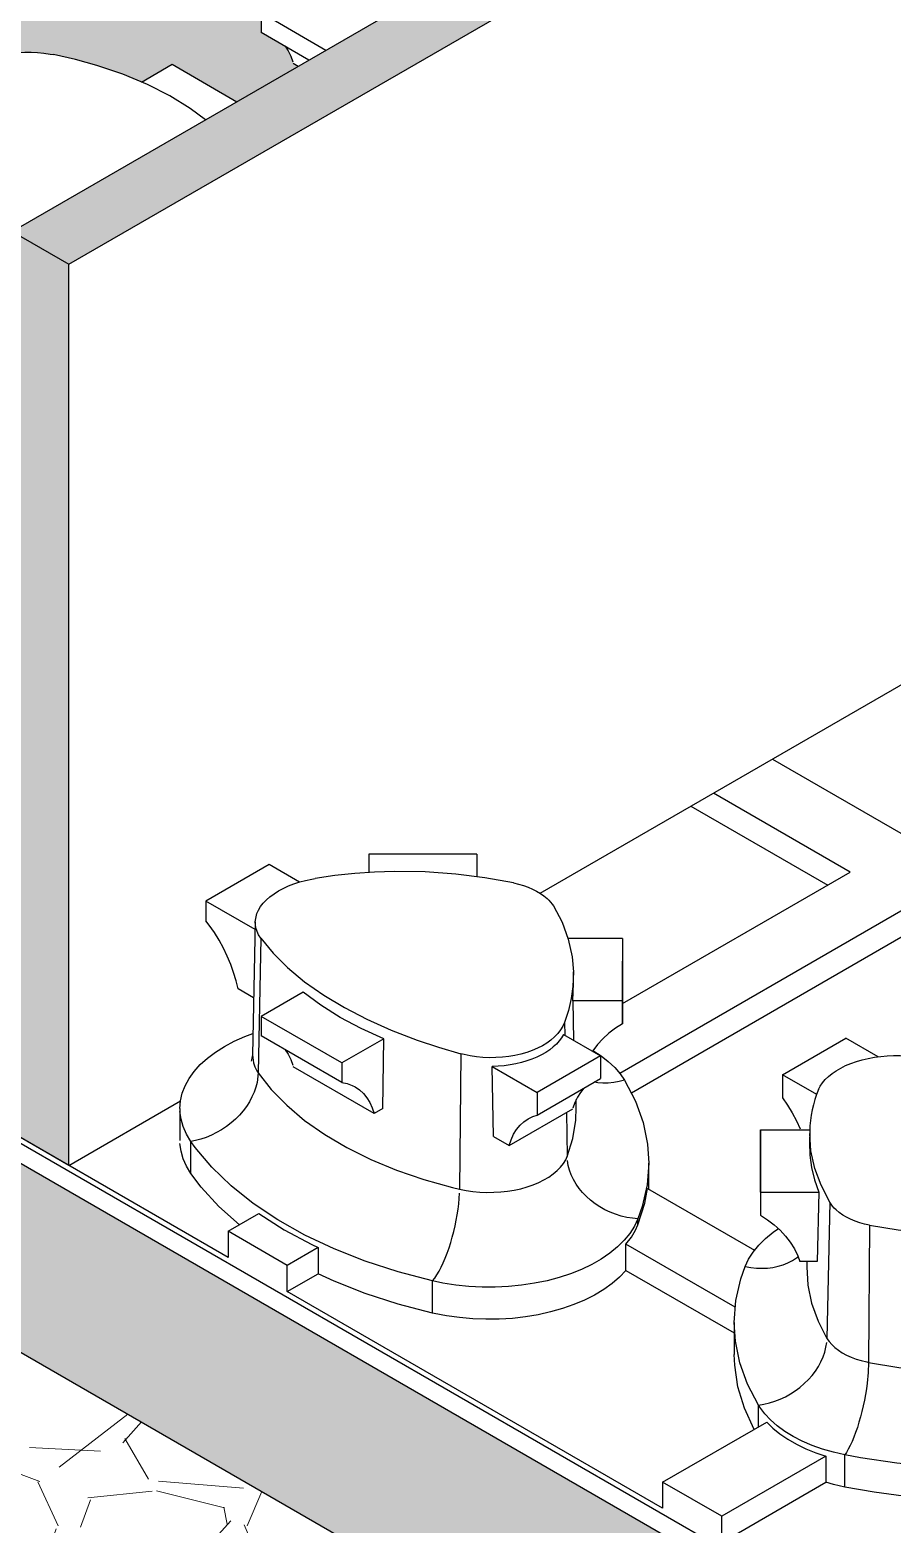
# Model space of a CAD drawing. Header units: millimetres. Extents: x 441156 to 441876, y 4514765 to 4515211.
# Drawn here: x 441489.989 to 441490.625, y 4514925.678 to 4514926.779 of the extents above; entities that cross this region are included whole.
import ezdxf

# ---------------------------------------------------------------- set-up
doc = ezdxf.new("R2010")
doc.units = ezdxf.units.MM
doc.layers.add('Cornice', color=7, linetype='Continuous')
doc.layers.add('Cornice_Tratteggi', color=7, linetype='Continuous', lineweight=5)

msp = doc.modelspace()

# ---------------------------------------------------------------- hatches: boundary and pattern name
at = {"layer": 'Cornice_Tratteggi'}
h = msp.add_hatch(dxfattribs=at)
h.set_pattern_fill('AR-RSHKE', color=254, scale=3.01875e-05)
h.set_pattern_definition([(0, (441481.5281449443, 4514941.521308598), (0.01955244375, 0.00920115), [0.004600575, -0.0038338125, 0.0053673375, -0.0023002875, 0.0069008625, -0.00306705]), (0, (441481.5327455194, 4514941.52169198), (0.01955244375, 0.00920115), [0.0038338125, -0.0145684875, 0.00306705, -0.004600575]), (0, (441481.5419466693, 4514941.520733527), (0.01955244375, 0.00920115), [0.0023002875, -0.0237696375]), (90, (441481.5281449443, 4514941.521308598), (-0.00651748125, 0.00920115), [0.008817768750000001, -0.02798683125]), (90, (441481.5327455194, 4514941.521308598), (-0.00651748125, 0.00920115), [0.008626078125, -0.028178521875]), (90, (441481.5365793318, 4514941.521308598), (-0.00651748125, 0.00920115), [0.008051006250000001, -0.02875359375]), (90, (441481.5419466693, 4514941.520733527), (-0.00651748125, 0.00920115), [0.008817768750000001, -0.02798683125]), (90, (441481.5442469568, 4514941.520733527), (-0.00651748125, 0.00920115), [0.008817768750000001, -0.02798683125]), (90, (441481.5511478193, 4514941.521308598), (-0.00651748125, 0.00920115), [0.0084343875, -0.0283702125])])
h.paths.add_polyline_path([(441490.0180742422, 4514926.606182129), (441489.9762451146, 4514926.630331955), (441489.9762451146, 4514926.014506956), (441489.7670994767, 4514926.135256085), (441489.7670994767, 4514926.086956084), (441490.0180742422, 4514925.94205713)])
h.paths.add_polyline_path([(441491.3391885677, 4514927.368920504), (441491.3391885677, 4514927.417220156), (441489.9762451146, 4514926.630331955), (441490.0180742422, 4514926.606182129)])
msp.add_hatch(color=254, dxfattribs=at).paths.add_polyline_path([(441489.9574288888, 4514926.949426159, 1.032811065394186), (441489.8702631711, 4514926.804684062), (441489.9340248551, 4514926.765725555), (441489.9504429777, 4514926.775204471), (441489.974101465, 4514926.761544653), (441489.9760570275, 4514926.761809675), (441489.980800443, 4514926.762232601), (441489.9855604349, 4514926.762439066), (441489.9903218072, 4514926.762425675), (441489.9950655957, 4514926.762195077), (441489.9997420602, 4514926.761750898), (441490.0043014604, 4514926.761096771), (441490.0067228395, 4514926.76065373), (441490.0230387101, 4514926.757026022), (441490.0387672844, 4514926.752701711), (441490.0579438082, 4514926.74619404), (441490.0716315682, 4514926.740458198), (441490.0942694528, 4514926.753528746), (441490.1419498599, 4514926.726000714), (441490.1870376293, 4514926.7520319), (441490.1835442481, 4514926.754048785), (441490.183182187, 4514926.755308774), (441490.1816473916, 4514926.759543342), (441490.1797319349, 4514926.763384189), (441490.1774503943, 4514926.766802087), (441490.1598077722, 4514926.776987961), (441490.1598080982, 4514926.791367146), (441490.1887607785, 4514926.808081948)])
h = msp.add_hatch(dxfattribs=at)
h.set_pattern_fill('GHIAIA2', color=254, scale=0.2, pattern_type=2)
h.set_pattern_definition([(0, (439121.9632234819, 4514998.175687437), (0.2, 0.2), [0.06, -0.06999999999999999, 0.01, -0.06]), (0, (439122.0432234819, 4514998.215687437), (0.2, 0.2), [0.01, -0.05, 0.04000000000000001, -0.1]), (0, (439122.0732234819, 4514998.225687437), (0.2, 0.2), [0.01, -0.19]), (0, (439121.9832234819, 4514998.235687437), (0.2, 0.2), [0.04000000000000001, -0.16]), (0, (439121.9632234819, 4514998.255687437), (0.2, 0.2), [0.02, -0.18]), (0, (439122.1032234819, 4514998.275687437), (0.2, 0.2), [0.02, -0.01, 0.01, -0.16]), (0, (439122.0232234819, 4514998.285687436), (0.2, 0.2), [0.03, -0.17]), (0, (439121.9732234819, 4514998.305687437), (0.2, 0.2), [0.02, -0.18]), (0, (439122.0532234819, 4514998.325687436), (0.2, 0.2), [0.01, -0.06, 0.03, -0.1]), (0, (439122.0132234819, 4514998.335687436), (0.2, 0.2), [0.02, -0.18]), (0, (439122.0832234819, 4514998.345687437), (0.2, 0.2), [0.02, -0.18]), (0, (439122.0432234819, 4514998.355687437), (0.2, 0.2), [0.02, -0.18]), (0, (439122.1232234819, 4514998.365687436), (0.2, 0.2), [0.02, -0.18]), (90, (439121.9532234819, 4514998.175687437), (-0.2, 0.2), [0.04000000000000001, -0.01, 0.02, -0.08000000000000002, 0.04000000000000001, -0.01]), (90, (439121.9632234819, 4514998.305687437), (-0.2, 0.2), [0.01, -0.19]), (90, (439121.9932234819, 4514998.245687436), (-0.2, 0.2), [0.02, -0.04000000000000001, 0.01, -0.13]), (90, (439122.0032234819, 4514998.275687437), (-0.2, 0.2), [0.02, -0.04000000000000001, 0.03, -0.11]), (90, (439122.0332234819, 4514998.225687437), (-0.2, 0.2), [0.01, -0.1, 0.02, -0.01, 0.02, -0.04000000000000001]), (90, (439122.0432234819, 4514998.205687436), (-0.2, 0.2), [0.01, -0.19]), (90, (439122.0632234819, 4514998.265687437), (-0.2, 0.2), [0.01, -0.01, 0.03, -0.15]), (90, (439122.0732234819, 4514998.235687437), (-0.2, 0.2), [0.02, -0.08000000000000002, 0.01, -0.01, 0.01, -0.06999999999999999]), (90, (439122.0932234819, 4514998.185687437), (-0.2, 0.2), [0.03, -0.17]), (90, (439122.1132234819, 4514998.335687436), (-0.2, 0.2), [0.01, -0.01, 0.01, -0.17]), (90, (439122.1232234819, 4514998.285687436), (-0.2, 0.2), [0.03, -0.17]), (90, (439122.1482234819, 4514998.270687437), (-0.2, 0.2), [0.01, -0.19]), (45, (439122.0232234819, 4514998.175687437), (2.220446049250313e-17, 0.200000000003805), [0.014142, -0.26870071248]), (45, (439122.0032234819, 4514998.365687436), (2.220446049250313e-17, 0.200000000003805), [0.014142, -0.04242600000000001, 0.04242600000000001, -0.18384871248]), (45, (439122.0232234819, 4514998.335687436), (2.220446049250313e-17, 0.200000000003805), [0.028284, -0.07071068000000001, 0.014142, -0.16970603248]), (45, (439122.0632234819, 4514998.325687436), (2.220446049250313e-17, 0.200000000003805), [0.028284, -0.098995, 0.014142, -0.14142171248]), (45, (439121.9832234819, 4514998.235687437), (2.220446049250313e-17, 0.200000000003805), [0.014142, -0.26870071248]), (45, (439122.0332234819, 4514998.235687437), (2.220446049250313e-17, 0.200000000003805), [0.0424264, -0.24041631248]), (45, (439122.0732234819, 4514998.255687437), (2.220446049250313e-17, 0.200000000003805), [0.014142, -0.0848528, 0.014142, -0.16970591248]), (45, (439122.1032234819, 4514998.275687437), (2.220446049250313e-17, 0.200000000003805), [0.028284, -0.25455871248]), (45, (439122.1432234819, 4514998.275687437), (2.220446049250313e-17, 0.200000000003805), [0.028284, -0.25455871248]), (45, (439122.1432234819, 4514998.215687437), (2.220446049250313e-17, 0.200000000003805), [0.014142, -0.26870071248]), (45, (439122.1232234819, 4514998.315687437), (2.220446049250313e-17, 0.200000000003805), [0.014142, -0.26870071248]), (45, (439122.1032234819, 4514998.345687437), (2.220446049250313e-17, 0.200000000003805), [0.014142, -0.26870071248]), (45, (439122.1432234819, 4514998.365687436), (2.220446049250313e-17, 0.200000000003805), [0.014142, -0.26870071248]), (45, (439121.9532234819, 4514998.365687436), (2.220446049250313e-17, 0.200000000003805), [0.014142, -0.26870071248]), (45, (439122.0532234819, 4514998.285687436), (2.220446049250313e-17, 0.200000000003805), [0.014142, -0.26870071248]), (45, (439122.0732234819, 4514998.365687436), (2.220446049250313e-17, 0.200000000003805), [0.014142, -0.098995, 0.014142, -0.15556371248]), (45, (439121.9832234819, 4514998.255687437), (2.220446049250313e-17, 0.200000000003805), [0.028284, -0.25455871248]), (45, (439121.9832234819, 4514998.305687437), (2.220446049250313e-17, 0.200000000003805), [0.04242600000000001, -0.24041671248]), (135, (439121.9632234819, 4514998.255687437), (-0.200000000003805, 2.220446049250313e-17), [0.021214, -0.26162871248]), (135, (439122.0732234819, 4514998.245687436), (-0.200000000003805, 2.220446049250313e-17), [0.014142, -0.26870071248]), (135, (439122.1332234819, 4514998.275687437), (-0.200000000003805, 2.220446049250313e-17), [0.014142, -0.26870071248]), (135, (439122.0632234819, 4514998.315687437), (-0.200000000003805, 2.220446049250313e-17), [0.014142, -0.26870071248]), (135, (439122.0732234819, 4514998.345687437), (-0.200000000003805, 2.220446049250313e-17), [0.014142, -0.26870071248]), (135, (439122.0432234819, 4514998.355687437), (-0.200000000003805, 2.220446049250313e-17), [0.014142, -0.26870071248]), (135, (439122.0832234819, 4514998.345687437), (-0.200000000003805, 2.220446049250313e-17), [0.014142, -0.26870071248]), (135, (439121.9632234819, 4514998.225687437), (-0.200000000003805, 2.220446049250313e-17), [0.014142, -0.26870071248]), (135, (439122.0032234819, 4514998.295687437), (-0.200000000003805, 2.220446049250313e-17), [0.014142, -0.26870071248]), (135, (439122.0032234819, 4514998.235687437), (-0.200000000003805, 2.220446049250313e-17), [0.028284, -0.25455871248]), (135, (439122.0432234819, 4514998.215687437), (-0.200000000003805, 2.220446049250313e-17), [0.028284, -0.25455871248]), (135, (439122.1232234819, 4514998.325687436), (-0.200000000003805, 2.220446049250313e-17), [0.028284, -0.25455871248]), (135, (439122.0632234819, 4514998.275687437), (-0.200000000003805, 2.220446049250313e-17), [0.014142, -0.26870071248]), (135, (439122.0932234819, 4514998.215687437), (-0.200000000003805, 2.220446049250313e-17), [0.028284, -0.1697056, 0.014142, -0.07071111248]), (135, (439121.9732234819, 4514998.305687437), (-0.1999999005732778, 9.94305271784235e-08), [0.028284, -0.05656854, 0.028284, -0.16970617248]), (135, (439121.9532234819, 4514998.195687436), (-0.200000000003805, 2.220446049250313e-17), [0.02828, -0.07072, 0.02828, -0.07072, 0.01414, -0.07070271248000001]), (26.56505118, (439122.0232234819, 4514998.235687437), (0.2000000000000188, 1.019975215399427e-11), [0.04472, -0.02236, 0.02236, -0.3577735954]), (26.56505118, (439122.0532234819, 4514998.355687437), (0.2000000000000188, 1.019975215399427e-11), [0.04472, -0.4024935954]), (26.56505118, (439122.0532234819, 4514998.215687437), (0.2000000000000188, 1.019975215399427e-11), [0.02236, -0.4248535954]), (26.56505118, (439121.9632234819, 4514998.225687437), (0.2000000000000188, 1.019975215399427e-11), [0.02236, -0.4248535954]), (26.56505118, (439122.0032234819, 4514998.275687437), (0.2000000000000188, 1.019975215399427e-11), [0.02236, -0.4248535954]), (26.56505118, (439121.9632234819, 4514998.295687437), (0.2000000000000188, 1.019975215399427e-11), [0.02236, -0.4248535954]), (63.43494882, (439121.9932234819, 4514998.315687437), (1.019972994953378e-11, 0.2000000000000188), [0.02235999999999995, -0.4248535953999991]), (63.43494882, (439122.0632234819, 4514998.315687437), (1.019972994953378e-11, 0.2000000000000188), [0.02235999999999995, -0.4248535953999991]), (63.43494882, (439122.0832234819, 4514998.175687437), (1.019972994953378e-11, 0.2000000000000188), [0.02235999999999995, -0.4248535953999991]), (63.43494882, (439121.9532234819, 4514998.285687436), (1.019972994953378e-11, 0.2000000000000188), [0.02235999999999995, -0.4248535953999991]), (63.43494882, (439122.0332234819, 4514998.185687437), (1.019972994953378e-11, 0.2000000000000188), [0.02235999999999995, -0.1565199999999995, 0.02235999999999995, -0.2459735953999996]), (116.56505118, (439122.0032234819, 4514998.355687437), (-1.019975215399427e-11, 0.2000000000000188), [0.02236, -0.4248535954]), (116.56505118, (439122.1232234819, 4514998.315687437), (-1.019975215399427e-11, 0.2000000000000188), [0.02236, -0.4248535954]), (116.56505118, (439122.0332234819, 4514998.355687437), (-1.019975215399427e-11, 0.2000000000000188), [0.02236, -0.4248535954]), (116.56505118, (439121.9532234819, 4514998.245687436), (-1.019975215399427e-11, 0.2000000000000188), [0.02236, -0.4248535954]), (153.43494882, (439122.1032234819, 4514998.215687437), (-0.2000000000000188, 1.019979656291525e-11), [0.02236, -0.4248535954]), (153.43494882, (439122.1432234819, 4514998.265687437), (-0.2000000000000188, 1.019979656291525e-11), [0.02236, -0.4248535954]), (153.43494882, (439122.0232234819, 4514998.285687436), (-0.2000000000000188, 1.019979656291525e-11), [0.02236, -0.4248535954]), (153.43494882, (439122.0532234819, 4514998.325687436), (-0.2000000000000188, 1.019979656291525e-11), [0.02236, -0.4248535954]), (153.43494882, (439122.1232234819, 4514998.365687436), (-0.2000000000000188, 1.019979656291525e-11), [0.02236, -0.4248535954]), (153.43494882, (439121.9832234819, 4514998.175687437), (-0.2000000000000188, 1.019979656291525e-11), [0.03354, -0.4136735954])])
h.paths.add_polyline_path([(441489.0365993103, 4514926.48948097), (441489.0365993103, 4514926.35061847), (441491.3391885677, 4514925.021230729), (441491.3391885677, 4514925.160093229)])
h = msp.add_hatch(dxfattribs=at)
h.set_pattern_fill('GRAVEL', color=254, scale=0.25)
h.set_pattern_definition([(228.012787504, (439122.1332234819, 4514998.425687437), (-2.000000000000016, -2.250000000000001), [0.033634, -3.329772011768425]), (184.969740728, (439122.1107234819, 4514998.400687437), (2.999999999999994, 0.2500000000000088), [0.057717, -5.713981190307499]), (132.510447078, (439122.0532234819, 4514998.395687437), (2.500000000000029, -2.749999999999966), [0.040697, -4.029008149024925]), (267.273689006, (439121.9557234819, 4514998.333187437), (0.2500000000000061, 5.000000000000004), [0.05255949999999989, -5.203389510407236]), (292.833654178, (439121.9532234819, 4514998.280687436), (-1.249999999999997, 3.000000000000007), [0.05153874999999989, -5.102343282022061]), (357.273689006, (439121.9732234819, 4514998.233187437), (-5.000000000000004, 0.2500000000000064), [0.05255949999999989, -5.203389510407236]), (37.6942404667, (439122.0257234819, 4514998.230687437), (-3.25, -2.499999999999993), [0.06950724999999999, -6.881212137229]), (72.2553283749, (439122.0807234819, 4514998.273187436), (1.750000000000007, 5.500000000000001), [0.06562199999999978, -6.496580374203335]), (121.429565615, (439122.1007234819, 4514998.335687436), (-2.000000000000005, 3.249999999999997), [0.0527375, -5.22101827743225]), (175.236358309, (439122.0732234819, 4514998.380687437), (2.749999999999996, -0.2500000000000095), [0.060208, -2.950190644698075]), (222.397437798, (439122.0132234819, 4514998.385687437), (-2.999999999999991, -2.749999999999993), [0.077862, -7.708343751198725]), (138.814074834, (439122.2032234819, 4514998.330687436), (-1.750000000000008, 1.5), [0.02657524999999994, -2.630961203183668]), (171.46923439, (439122.1832234819, 4514998.348187436), (3.25, -0.4999999999999988), [0.05055925, -5.00537785403925]), (225, (439122.1332234819, 4514998.355687437), (-2.775557561562891e-17, -0.2499999999999832), [0.03535525, -0.318198140593275]), (203.198590514, (439122.1157234819, 4514998.385687437), (1.249999999999997, 0.4999999999999938), [0.0190395, -1.884903776465975]), (291.801409486, (439122.0982234819, 4514998.378187437), (-0.249999999999921, 0.7500000000000256), [0.02692575, -1.319365451783625]), (30.96375653209999, (439122.1082234819, 4514998.353187436), (0.7500000000000132, 0.4999999999999949), [0.04373224999999999, -1.414005723711325]), (161.565051177, (439122.1457234819, 4514998.375687436), (0.5000000000000029, -0.2499999999999942), [0.03162274999999989, -0.7589466650420982]), (16.389540334, (439121.9532234819, 4514998.378187437), (2.499999999999992, 0.750000000000011), [0.0443, -4.38571128666735]), (70.3461759419, (439121.9957234819, 4514998.390687437), (-1.000000000000305, -2.750000000000849), [0.03716525, -3.67935193682975]), (293.198590514, (439122.1457234819, 4514998.425687437), (-0.4999999999999926, 1.249999999999998), [0.03807875, -1.865864526465975]), (343.610459666, (439122.1607234819, 4514998.390687437), (-2.499999999999992, 0.7500000000000109), [0.04429999999999989, -4.385711286667235]), (339.44395478, (439121.9532234819, 4514998.223187436), (-1.250000000000009, 0.5000000000000061), [0.04271999999999989, -2.093280936329368]), (294.775140569, (439121.9932234819, 4514998.208187437), (-1.250000000000001, 2.75), [0.0357945, -3.543660765819]), (66.8014094864, (439122.1482234819, 4514998.175687437), (0.4999999999999953, 1.249999999999992), [0.03807875, -1.865864526465975]), (17.3540246363, (439122.1632234819, 4514998.210687436), (-3.249999999999994, -0.9999999999999907), [0.04190775, -4.14885590356]), (69.44395478040002, (439122.0257234819, 4514998.175687437), (-0.5000000000000018, -1.249999999999989), [0.02135999999999995, -2.114640936329368]), (101.309932474, (439122.1332234819, 4514998.175687437), (-0.249999999999991, 1.000000000000003), [0.0127475, -1.2620073783982]), (165.963756532, (439122.1307234819, 4514998.188187436), (0.7499999999999897, -0.2500000000000003), [0.05153875, -0.9792376564044251]), (186.009005957, (439122.0807234819, 4514998.200687436), (2.500000000000012, 0.2499999999999958), [0.0477625, -4.728480793635701]), (303.690067526, (439122.1082234819, 4514998.330687436), (-0.2499999999999968, 0.4999999999999964), [0.03605549999999989, -0.8653323188659983]), (353.157226587, (439122.1282234819, 4514998.300687437), (4.250000000000004, -0.5000000000000132), [0.0629485, -6.231890656007075]), (60.9453959009, (439122.1907234819, 4514998.293187437), (-0.9999999999999939, -1.749999999999994), [0.025739, -2.54816853524675]), (90, (439122.2032234819, 4514998.315687437), (-0.25, 0.25), [0.015, -0.235]), (120.256437164, (439122.0757234819, 4514998.208187437), (1.000000000000002, -1.750000000000002), [0.034731, -3.43837999736245]), (48.01278750420001, (439122.0582234819, 4514998.238187437), (2, 2.249999999999994), [0.067268, -3.296138011768424]), (0, (439122.1032234819, 4514998.288187437), (0.25, 0.25), [0.065, -0.185]), (325.3048464690001, (439122.1682234819, 4514998.288187437), (2.500000000000035, -1.749999999999956), [0.03952849999999989, -3.913318575210493]), (254.054604099, (439122.2007234819, 4514998.265687437), (-0.2500000000000094, -1.000000000000001), [0.0364005, -1.783626972320125]), (207.645975364, (439122.1907234819, 4514998.230687437), (-4.749999999999988, -2.500000000000012), [0.05926625, -5.867368545564849]), (175.42607874, (439122.1382234819, 4514998.203187437), (-3.249999999999988, 0.2500000000000003), [0.06269975, -6.207268351992225])])
h.paths.add_polyline_path([(441489.0365993103, 4514926.35061847), (441489.0365993103, 4514926.07175896), (441491.3391885677, 4514924.74237122), (441491.3391885677, 4514925.021230729), (441491.1523932891, 4514925.129075997), (441491.076962303, 4514925.063744792, -0.180360973604361), (441491.0791729434, 4514925.05781577, -1), (441491.0610604433, 4514925.05781577, -0.6943969215559394), (441491.076962303, 4514925.063744792), (441491.1523932891, 4514925.129075997)])

# ---------------------------------------------------------------- linework, layer by layer
at = {"color": 254, "linetype": 'Continuous'}
for p, q in [((441490.1598080982, 4514926.791367146), (441490.1598077722, 4514926.776987961)), ((441490.2074885139, 4514926.76383911), (441490.1598080982, 4514926.791367146)), ((441490.1950354921, 4514926.756649423), (441490.1598077722, 4514926.776987961)), ((441490.0716315682, 4514926.740458198), (441490.0942694528, 4514926.753528746)), ((441490.0942694528, 4514926.753528746), (441490.1419498599, 4514926.726000714)), ((441490.1870376293, 4514926.7520319), (441490.1835442481, 4514926.754048785))]:
    msp.add_line(p, q, dxfattribs=at)
for points in [[(441489.9302542268, 4514926.737433795, 0), (441489.9315039809, 4514926.739946024, 0), (441489.933142015, 4514926.742409496, 0), (441489.9351491604, 4514926.744798517, 0), (441489.9375062484, 4514926.747087391, 0), (441489.9402092319, 4514926.749266626, 0), (441489.9432441912, 4514926.751329585, 0), (441489.9465774162, 4514926.75325509, 0), (441489.9501751961, 4514926.755021961, 0), (441489.9540244598, 4514926.756620551, 0), (441489.9581111229, 4514926.758048632, 0), (441489.9623908506, 4514926.759292048, 0), (441489.966819308, 4514926.76033664, 0), (441489.9713800341, 4514926.761175839, 0), (441489.9760570275, 4514926.761809675, 0), (441489.980800443, 4514926.762232601, 0), (441489.9855604349, 4514926.762439066, 0), (441489.9903218072, 4514926.762425675, 0), (441489.9950655957, 4514926.762195077, 0), (441489.9997420602, 4514926.761750898, 0), (441490.0043014604, 4514926.761096771, 0), (441490.0067228395, 4514926.76065373, 0)], [(441490.1189098946, 4514926.712698712, 0), (441490.1075908343, 4514926.72101608, 0), (441490.092444728, 4514926.730266599, 0), (441490.0760349728, 4514926.738612955, 0), (441490.0579438082, 4514926.74619404, 0), (441490.0387672844, 4514926.752701711, 0), (441490.0230387101, 4514926.757026022, 0), (441490.0067228395, 4514926.76065373, 0)], [(441490.1774503943, 4514926.766802087, 0), (441490.1797319349, 4514926.763384189, 0), (441490.1816473916, 4514926.759543342, 0), (441490.183182187, 4514926.755308774, 0), (441490.1835442481, 4514926.754048785, 0)]]:
    msp.add_polyline3d(points, dxfattribs=at)
at = {"layer": 'Cornice', "color": 254}
for p, q in [((441489.9762451146, 4514926.630331955), (441491.3391885677, 4514927.417220156)), ((441490.0180742422, 4514926.606182129), (441491.3391885677, 4514927.368920504)), ((441489.9762451146, 4514926.630331955), (441490.0180742422, 4514926.606182129)), ((441490.0180742422, 4514925.94205713), (441490.0180742422, 4514926.606182129)), ((441490.3654307551, 4514926.142601577), (441490.657523411, 4514926.311239729)), ((441490.0180742422, 4514925.94205713), (441489.7670994767, 4514926.086956084)), ((441490.0180742422, 4514925.94205713), (441490.1003857555, 4514925.989579246))]:
    msp.add_line(p, q, dxfattribs=at)
at = {"layer": 'Cornice', "color": 254, "linetype": 'Continuous'}
for p, q in [((441491.3391885677, 4514925.174882095), (441489.0365993103, 4514926.504269836)), ((441491.3391885677, 4514925.160093229), (441489.0365993103, 4514926.48948097)), ((441489.0365993103, 4514926.35061847), (441491.3391885677, 4514925.021230729)), ((441490.5367770812, 4514926.241527473), (441490.6375332571, 4514926.183356427)), ((441490.4765817246, 4514926.206774002), (441490.5773379005, 4514926.148602956)), ((441490.5939878538, 4514926.158215718), (441490.4932316779, 4514926.216386764)), ((441490.1658098584, 4514926.163810068), (441490.1190625902, 4514926.136820779)), ((441490.1881424914, 4514926.150915766), (441490.1658098584, 4514926.163810068)), ((441490.3188594204, 4514926.171329401), (441490.2391644204, 4514926.171329401)), ((441490.2391644204, 4514926.171329401), (441490.2391644204, 4514926.157907293)), ((441490.3188594204, 4514926.171329401), (441490.3188594204, 4514926.154849839)), ((441490.4261635775, 4514926.061323259), (441490.5939878538, 4514926.158215718)), ((441490.1190625902, 4514926.136820779), (441490.1190622642, 4514926.122441771)), ((441490.1553664441, 4514926.115859844), (441490.1190625902, 4514926.136820779)), ((441490.6375332571, 4514926.13307501), (441490.4241420171, 4514926.009874705)), ((441490.1554868665, 4514926.121492445), (441490.1533909049, 4514926.023456524)), ((441490.1595827414, 4514926.109473985), (441490.1576258847, 4514926.010376222)), ((441490.4261630376, 4514926.109378224), (441490.3859894022, 4514926.109377366)), ((441490.4261630376, 4514926.109378224), (441490.4261630376, 4514926.063366737)), ((441490.4261630376, 4514926.109378224), (441490.4261635775, 4514926.092539431)), ((441490.4327375151, 4514925.995611745), (441490.6375332571, 4514926.113849485)), ((441490.4261635775, 4514926.046527944), (441490.4261635775, 4514926.092539431)), ((441490.3894141496, 4514926.063365951), (441490.3900987276, 4514926.076436144)), ((441490.3900987276, 4514926.076436144), (441490.3899210424, 4514926.084747143)), ((441490.1542889308, 4514926.065460536), (441490.1427987401, 4514926.072094337)), ((441490.1906742484, 4514926.069754018), (441490.1598080982, 4514926.051934542)), ((441490.4261630376, 4514926.063366737), (441490.3894141496, 4514926.063365951)), ((441490.3894141496, 4514926.063365951), (441490.3900360136, 4514926.034353584)), ((441490.4261630376, 4514926.063366737), (441490.4261635775, 4514926.046527944)), ((441490.1598080982, 4514926.051934542), (441490.1598077722, 4514926.037555357)), ((441490.219362841, 4514926.017550926), (441490.1598080982, 4514926.051934542)), ((441490.383378067, 4514926.047485031), (441490.3835735149, 4514926.038084479)), ((441490.1354803714, 4514925.874273322), (441489.8588389854, 4514926.033990764)), ((441490.219362515, 4514926.003171742), (441490.1598077722, 4514926.037555357)), ((441490.2502289899, 4514926.035370401), (441490.219362841, 4514926.017550926)), ((441490.2494478794, 4514925.983898062), (441490.2502289899, 4514926.035370401)), ((441490.3826555777, 4514926.038614417), (441490.4099365845, 4514926.022864696)), ((441490.5440692881, 4514926.008782579), (441490.5908165564, 4514926.035771867)), ((441490.6144750437, 4514926.022112049), (441490.5908165564, 4514926.035771867)), ((441490.3069094542, 4514926.024415684), (441490.3061234811, 4514925.924641919)), ((441490.4099365845, 4514926.022864696), (441490.3631893162, 4514925.995875407)), ((441490.4099365845, 4514926.022864696), (441490.4099369659, 4514926.006025435)), ((441490.2430989909, 4514925.980232565), (441490.1835442481, 4514926.014616181)), ((441490.219362841, 4514926.017550926), (441490.219362515, 4514926.003171742)), ((441490.3300722676, 4514926.014994359), (441490.3631893162, 4514925.995875407)), ((441490.3311177845, 4514925.963369331), (441490.3300722676, 4514926.014994359)), ((441490.5440692881, 4514926.008782579), (441490.5440689066, 4514925.99194376)), ((441490.5692702541, 4514925.994232171), (441490.5440692881, 4514926.008782579)), ((441490.363189698, 4514925.979036148), (441490.4099369659, 4514926.006025435)), ((441490.3631893162, 4514925.995875407), (441490.363189698, 4514925.979036148)), ((441490.3920578242, 4514925.984801907), (441490.3919339181, 4514925.990597456)), ((441490.0999619964, 4514925.983975723), (441490.0999619964, 4514925.960313539)), ((441490.2494478794, 4514925.983898062), (441490.2430989909, 4514925.980232565)), ((441490.3426550342, 4514925.956708361), (441490.3894023024, 4514925.98369765)), ((441490.3847600019, 4514925.981017441), (441490.3854330168, 4514925.948647125)), ((441490.5278428349, 4514925.968280046), (441490.5278422951, 4514925.951441253)), ((441490.5278428349, 4514925.922268559), (441490.5278428349, 4514925.968280046)), ((441490.5278428349, 4514925.968280046), (441490.5641997214, 4514925.968279269)), ((441490.5640829669, 4514925.967225003), (441490.5639071449, 4514925.959001158)), ((441490.1080508213, 4514925.936156499), (441490.1080508213, 4514925.959818684)), ((441490.3311177845, 4514925.963369331), (441490.3426550342, 4514925.956708361)), ((441490.4455026675, 4514925.924507971), (441490.4455026675, 4514925.943830388)), ((441490.5278422951, 4514925.951441253), (441490.5278422951, 4514925.905429766)), ((441490.4445428094, 4514925.92506214), (441490.5234229564, 4514925.879521105)), ((441490.5278428349, 4514925.922268559), (441490.5278422951, 4514925.905429766)), ((441490.5278428349, 4514925.922268559), (441490.5708191234, 4514925.92226764)), ((441490.5708191234, 4514925.92226764), (441490.5696993431, 4514925.871246399)), ((441490.5788109817, 4514925.91500674), (441490.5767924924, 4514925.814638368)), ((441490.1354803714, 4514925.893498846), (441490.1581871673, 4514925.906608495)), ((441490.4375329393, 4514925.898323379), (441490.4375329393, 4514925.902760039)), ((441490.6081676613, 4514925.898057817), (441490.6074658891, 4514925.796929244)), ((441490.1354803714, 4514925.893498846), (441490.1354803714, 4514925.874273322)), ((441490.1790257748, 4514925.868358138), (441490.1354803714, 4514925.893498846)), ((441490.2017325706, 4514925.881467787), (441490.1790257748, 4514925.868358138)), ((441490.2017325706, 4514925.881467787), (441490.2017325706, 4514925.862242261)), ((441490.4286847297, 4514925.864710777), (441490.4286847297, 4514925.883936302)), ((441490.5090811888, 4514925.837519831), (441490.4286847297, 4514925.883936302)), ((441490.1790257748, 4514925.849132612), (441490.1790257748, 4514925.868358138)), ((441490.5696993431, 4514925.871246399), (441490.5568826951, 4514925.871246399)), ((441490.5620309897, 4514925.871246399), (441490.5619480483, 4514925.867366921)), ((441490.1790257748, 4514925.849132612), (441490.2017325706, 4514925.862242261)), ((441490.2862116138, 4514925.833296306), (441490.2862116138, 4514925.856958492)), ((441490.4286847297, 4514925.864710777), (441490.508503205, 4514925.818628002)), ((441490.4556671608, 4514925.68941517), (441490.1790257748, 4514925.849132612)), ((441490.508503205, 4514925.826395402), (441490.508503205, 4514925.802733216)), ((441490.5263308807, 4514925.74943802), (441490.5263308807, 4514925.765447852)), ((441490.4556671608, 4514925.708640696), (441490.5323866503, 4514925.752934287)), ((441490.5759320537, 4514925.727793579), (441490.4992125641, 4514925.683499986)), ((441490.5759320537, 4514925.727793579), (441490.5759320537, 4514925.708568053)), ((441490.5899217986, 4514925.705071787), (441490.5899217986, 4514925.728733972)), ((441490.4556671608, 4514925.708640696), (441490.4556671608, 4514925.68941517)), ((441490.4992125641, 4514925.683499986), (441490.4556671608, 4514925.708640696)), ((441490.4992125641, 4514925.664274462), (441490.5759320537, 4514925.708568053)), ((441490.4992125641, 4514925.664274462), (441490.4992125641, 4514925.683499986))]:
    msp.add_line(p, q, dxfattribs=at)
for points in [[(441490.1554868235, 4514926.121490437, 0), (441490.1555285685, 4514926.122338674, 0), (441490.1559184797, 4514926.125011371, 0), (441490.1567048586, 4514926.127671549, 0), (441490.1578815564, 4514926.130290922, 0), (441490.1594476409, 4514926.132857258, 0), (441490.1613936169, 4514926.1353642, 0), (441490.1636969718, 4514926.137785625, 0), (441490.1663351931, 4514926.140095407, 0), (441490.1693010024, 4514926.142282571, 0), (441490.1725811086, 4514926.14434208, 0), (441490.1761392802, 4514926.146252953, 0), (441490.1799392859, 4514926.147994209, 0), (441490.1839714416, 4514926.149557916, 0), (441490.1882173371, 4514926.150940131, 0), (441490.1926311697, 4514926.152127337, 0), (441490.1971671369, 4514926.153106016, 0), (441490.1996708215, 4514926.153547441, 0)], [(441490.3458382112, 4514926.150217445, 0), (441490.3247392979, 4514926.154106879, 0), (441490.3031859344, 4514926.156830289, 0), (441490.2806866358, 4514926.158391325, 0), (441490.2580280403, 4514926.15868638, 0), (441490.2434125706, 4514926.158201965, 0), (441490.228844111, 4514926.157191429, 0), (441490.2141879569, 4514926.15563488, 0), (441490.1996708215, 4514926.153547441, 0)], [(441490.3458382112, 4514926.150217445, 0), (441490.3495168558, 4514926.149331585, 0), (441490.3530627082, 4514926.148281869, 0), (441490.3565466316, 4514926.147037623, 0), (441490.3598386012, 4514926.145636598, 0), (441490.3628301249, 4514926.144134128, 0), (441490.3655970098, 4514926.142503603, 0), (441490.3681888182, 4514926.140703411, 0), (441490.3705036435, 4514926.138792685, 0), (441490.3718745226, 4514926.137473904, 0), (441490.3731121185, 4514926.136116985, 0), (441490.3742257574, 4514926.134707776, 0), (441490.3751948908, 4514926.13326852, 0)], [(441490.3751948908, 4514926.13326852, 0), (441490.3815569935, 4514926.121303481, 0), (441490.3861565432, 4514926.108927646, 0), (441490.3890095313, 4514926.095851673, 0), (441490.3899209012, 4514926.084753744, 0)], [(441490.1427987401, 4514926.072094337, 0), (441490.141373447, 4514926.078079923, 0), (441490.1395639036, 4514926.084124268, 0), (441490.1373838814, 4514926.090181371, 0), (441490.1348499719, 4514926.096205133, 0), (441490.1319814595, 4514926.102149711, 0), (441490.1288001754, 4514926.107969861, 0), (441490.1253303312, 4514926.113621291, 0), (441490.1215983343, 4514926.119060988, 0), (441490.1190622642, 4514926.122441771, 0)], [(441490.1595827414, 4514926.109473985, 0), (441490.1579929547, 4514926.111919546, 0), (441490.156782197, 4514926.114454108, 0), (441490.1559613446, 4514926.117050548, 0), (441490.1555412736, 4514926.11968174, 0), (441490.1554868235, 4514926.121490437, 0)], [(441490.1595827414, 4514926.109473985, 0), (441490.1686244694, 4514926.098557408, 0), (441490.1792900482, 4514926.087964511, 0), (441490.1918900186, 4514926.077480643, 0), (441490.2060414596, 4514926.067494057, 0), (441490.2211875658, 4514926.058337098, 0), (441490.237597321, 4514926.049782221, 0), (441490.2556884856, 4514926.041671569, 0), (441490.2748650095, 4514926.034319754, 0), (441490.2905935838, 4514926.029115403, 0), (441490.3069094542, 4514926.024415684, 0)], [(441490.3899209012, 4514926.084753744, 0), (441490.3899417485, 4514926.082526696, 0), (441490.3895175719, 4514926.073849012, 0), (441490.3882928428, 4514926.065134545, 0), (441490.3862402652, 4514926.056301387, 0), (441490.383378067, 4514926.047485031, 0)], [(441490.2502289899, 4514926.035370401, 0), (441490.2336060997, 4514926.042910453, 0), (441490.2180749583, 4514926.051190129, 0), (441490.2037340338, 4514926.060156934, 0), (441490.1906742484, 4514926.069754018, 0)], [(441490.383378067, 4514926.047485031, 0), (441490.382128313, 4514926.044683929, 0), (441490.3804902788, 4514926.041955083, 0), (441490.3784831334, 4514926.039326875, 0), (441490.3761260455, 4514926.036827686, 0), (441490.373423062, 4514926.034468138, 0), (441490.3703881026, 4514926.032255175, 0), (441490.3670548777, 4514926.03021141, 0), (441490.3634570977, 4514926.028359453, 0), (441490.3596078341, 4514926.026709711, 0), (441490.3555211709, 4514926.025264104, 0), (441490.3512414432, 4514926.024036794, 0), (441490.3468129858, 4514926.023041948, 0), (441490.3422522598, 4514926.022286318, 0), (441490.3375752663, 4514926.021769168, 0), (441490.3328318509, 4514926.021494633, 0), (441490.3280718589, 4514926.021466849, 0), (441490.3233104866, 4514926.021689009, 0), (441490.3185666981, 4514926.022157271, 0), (441490.3138902336, 4514926.022865343, 0), (441490.3093308334, 4514926.023806931, 0), (441490.3069094542, 4514926.024415684, 0)], [(441490.4261635775, 4514926.046527944, 0), (441490.4209473176, 4514926.043177963, 0), (441490.4161084942, 4514926.039469527, 0), (441490.4116839337, 4514926.03543086, 0), (441490.4077073096, 4514926.031092697, 0), (441490.4042088865, 4514926.026488055, 0), (441490.4040535525, 4514926.026261055, 0)], [(441490.0999619964, 4514925.983975723, 0), (441490.1003891908, 4514925.989624672, 0), (441490.1016675226, 4514925.995230628, 0), (441490.1037872632, 4514926.000750928, 0), (441490.1067322799, 4514926.006143559, 0), (441490.1104801593, 4514926.011367478, 0), (441490.115002378, 4514926.01638293, 0), (441490.120264519, 4514926.021151744, 0), (441490.1262265343, 4514926.025637626, 0), (441490.1328430493, 4514926.029806435, 0), (441490.1400637084, 4514926.033626445, 0), (441490.147833558, 4514926.037068583, 0), (441490.1537295507, 4514926.039296246, 0)], [(441490.3826555777, 4514926.038614417, 0), (441490.381243844, 4514926.036179516, 0), (441490.3795069051, 4514926.033815732, 0), (441490.3774553806, 4514926.03153752, 0), (441490.3751018135, 4514926.029358808, 0), (441490.3724605932, 4514926.027292916, 0), (441490.3695478682, 4514926.025352475, 0), (441490.3663814468, 4514926.023549349, 0), (441490.3629806882, 4514926.021894562, 0), (441490.3593663845, 4514926.020398231, 0), (441490.3555606335, 4514926.019069506, 0), (441490.3515867034, 4514926.017916509, 0), (441490.3474688906, 4514926.016946291, 0), (441490.3432323712, 4514926.016164782, 0), (441490.3389030471, 4514926.01557676, 0), (441490.3345073876, 4514926.015185823, 0), (441490.3300722676, 4514926.014994359, 0)], [(441490.1533909184, 4514926.023457157, 0), (441490.1533799422, 4514926.023132953, 0), (441490.1531454604, 4514926.021229389, 0), (441490.1528079869, 4514926.019971755, 0), (441490.1525145539, 4514926.019233039, 0), (441490.15236315, 4514926.018938879, 0), (441490.1523560163, 4514926.018927015, 0)], [(441490.1533909049, 4514926.023456524, 0), (441490.1535514928, 4514926.020494465, 0), (441490.154158621, 4514926.017551757, 0), (441490.155207669, 4514926.014650797, 0), (441490.1566906527, 4514926.011813664, 0), (441490.1576258847, 4514926.010376222, 0)], [(441490.1774503943, 4514926.027369483, 0), (441490.1797319349, 4514926.023951585, 0), (441490.1816473916, 4514926.020110738, 0), (441490.183182187, 4514926.01587617, 0), (441490.1835442481, 4514926.014616181, 0)], [(441490.4043300257, 4514926.026663548, 0), (441490.4103056451, 4514926.02277526, 0), (441490.4156715508, 4514926.01860108, 0), (441490.4203869052, 4514926.014172779, 0), (441490.4244158215, 4514926.009524057, 0), (441490.4276749918, 4514926.004777937, 0)], [(441490.5706278055, 4514925.998001192, 0), (441490.5718775596, 4514926.00051342, 0), (441490.5735155937, 4514926.002976892, 0), (441490.5755227391, 4514926.005365913, 0), (441490.5778798271, 4514926.007654787, 0), (441490.5805828106, 4514926.009834023, 0), (441490.5836177699, 4514926.011896982, 0), (441490.5869509949, 4514926.013822486, 0), (441490.5905487748, 4514926.015589358, 0), (441490.5943980385, 4514926.017187947, 0), (441490.5984847017, 4514926.018616029, 0), (441490.6027644293, 4514926.019859444, 0), (441490.6071928867, 4514926.020904037, 0), (441490.6117536128, 4514926.021743235, 0), (441490.6164306062, 4514926.022377071, 0), (441490.6211740217, 4514926.022799997, 0), (441490.6259340136, 4514926.023006462, 0), (441490.6306953859, 4514926.022993071, 0), (441490.6354391744, 4514926.022762473, 0), (441490.6401156389, 4514926.022318295, 0), (441490.6446750391, 4514926.021664167, 0), (441490.6470964183, 4514926.021221126, 0)], [(441490.1576258847, 4514926.010376222, 0), (441490.1573841993, 4514926.006843236, 0), (441490.1567990358, 4514926.003262366, 0), (441490.1558748477, 4514925.999660864, 0), (441490.1546186686, 4514925.99606614, 0), (441490.1530400587, 4514925.992505552, 0), (441490.1511510324, 4514925.989006198, 0), (441490.148965966, 4514925.98559471, 0), (441490.1465014895, 4514925.982297054, 0), (441490.1437763588, 4514925.979138323, 0), (441490.140811314, 4514925.976142559, 0), (441490.1376289207, 4514925.973332562, 0), (441490.1342533989, 4514925.970729717, 0), (441490.1307104385, 4514925.968353834, 0), (441490.1270270033, 4514925.966222994, 0), (441490.1232311267, 4514925.964353414, 0), (441490.1193516974, 4514925.962759323, 0), (441490.1154182405, 4514925.961452853, 0), (441490.1114606917, 4514925.960443947, 0), (441490.1080508213, 4514925.959818684, 0)], [(441490.1576258847, 4514926.010376222, 0), (441490.1672580733, 4514925.998107131, 0), (441490.1787057461, 4514925.986369408, 0), (441490.1918817792, 4514925.975252385, 0), (441490.2066858951, 4514925.96484067, 0), (441490.2230054256, 4514925.955213501, 0), (441490.2407161691, 4514925.946444147, 0), (441490.2596833362, 4514925.938599349, 0), (441490.2797625755, 4514925.93173881, 0), (441490.3008010715, 4514925.925914742, 0), (441490.3061234811, 4514925.924641919, 0)], [(441490.219362515, 4514926.003171742, 0), (441490.2232488248, 4514926.002378369, 0), (441490.2268911085, 4514926.001064551, 0), (441490.2292208536, 4514925.999875006, 0)], [(441490.2292208536, 4514925.999875006, 0), (441490.2323912167, 4514925.997710353, 0), (441490.2352479748, 4514925.995060781, 0), (441490.237769386, 4514925.991946455, 0), (441490.2399362611, 4514925.988391077, 0), (441490.2417321086, 4514925.984421705, 0), (441490.2430989909, 4514925.980232565, 0)], [(441490.3976265626, 4514925.998918089, 0), (441490.3950578616, 4514925.995866316, 0), (441490.3928412161, 4514925.99237003, 0), (441490.3909934961, 4514925.988455839, 0), (441490.3895287638, 4514925.984153533, 0), (441490.3894023024, 4514925.98369765, 0)], [(441490.4276749918, 4514926.004777937, 0), (441490.4236501444, 4514926.003799102, 0), (441490.419623378, 4514926.003123769, 0), (441490.4156253385, 4514926.002757076, 0), (441490.4116864537, 4514926.002701814, 0), (441490.4078367006, 4514926.002958406, 0), (441490.4052453404, 4514926.003316751, 0)], [(441490.4276749918, 4514926.004777937, 0), (441490.4356741172, 4514925.989372664, 0), (441490.4413331792, 4514925.973625414, 0), (441490.444609684, 4514925.957654432, 0), (441490.4455026675, 4514925.943830388, 0)], [(441490.5440689066, 4514925.99194376, 0), (441490.5477573593, 4514925.986464271, 0), (441490.551178924, 4514925.980780413, 0), (441490.5543075607, 4514925.974935443, 0), (441490.5571194585, 4514925.968973846, 0), (441490.5574230083, 4514925.968279414, 0)], [(441490.1080508213, 4514925.959818684, 0), (441490.1048004975, 4514925.965152536, 0), (441490.1023677386, 4514925.970629645, 0), (441490.1007710592, 4514925.976208325, 0), (441490.1000226112, 4514925.981846118, 0), (441490.0999619964, 4514925.983975723, 0)], [(441490.3426550342, 4514925.956708361, 0), (441490.3440803273, 4514925.961048177, 0), (441490.3458898707, 4514925.965003061, 0), (441490.3480698928, 4514925.968542916, 0), (441490.3506038024, 4514925.971640799, 0), (441490.3534723148, 4514925.974273136, 0), (441490.3565331716, 4514925.976350802, 0)], [(441490.3565331716, 4514925.976350802, 0), (441490.3599930114, 4514925.978014062, 0), (441490.363189698, 4514925.979036148, 0)], [(441490.3854330168, 4514925.948647125, 0), (441490.3896079194, 4514925.96193043, 0), (441490.3917616926, 4514925.975373264, 0), (441490.3920578242, 4514925.984801907, 0)], [(441490.5788109817, 4514925.91500674, 0), (441490.572448879, 4514925.927404393, 0), (441490.5678493293, 4514925.939915999, 0), (441490.5649963412, 4514925.952819728, 0), (441490.5640641241, 4514925.965658393, 0), (441490.5640830427, 4514925.96722855, 0)], [(441490.1080508213, 4514925.936156499, 0), (441490.1048004975, 4514925.941490351, 0), (441490.1023677386, 4514925.946967459, 0), (441490.1007710592, 4514925.952546139, 0), (441490.1000226112, 4514925.958183934, 0), (441490.0999619964, 4514925.960313539, 0)], [(441490.2862116138, 4514925.856958492, 0), (441490.2608603599, 4514925.863588141, 0), (441490.2365994915, 4514925.871461133, 0), (441490.213611518, 4514925.880518244, 0), (441490.192069373, 4514925.890691335, 0), (441490.1721351134, 4514925.901903879, 0), (441490.1539587004, 4514925.914071525, 0), (441490.1376768714, 4514925.927102739, 0), (441490.1234121109, 4514925.940899489, 0), (441490.1112717298, 4514925.955357987, 0), (441490.1080508213, 4514925.959818684, 0)], [(441490.5639071449, 4514925.959001158, 0), (441490.56419251, 4514925.949744232, 0), (441490.5654432385, 4514925.940514022, 0), (441490.5676547873, 4514925.931344056, 0), (441490.5708191234, 4514925.92226764, 0)], [(441490.3061234811, 4514925.924641919, 0), (441490.3109655511, 4514925.923658391, 0), (441490.3159376687, 4514925.922922253, 0), (441490.3210019931, 4514925.922439107, 0), (441490.3261199817, 4514925.922212631, 0), (441490.3312526836, 4514925.922244548, 0), (441490.3363610357, 4514925.922534616, 0), (441490.3414061605, 4514925.923080627, 0), (441490.3463496615, 4514925.923878425, 0), (441490.3511539156, 4514925.924921939, 0), (441490.3557823595, 4514925.926203227, 0), (441490.3601997682, 4514925.927712537, 0), (441490.3643725223, 4514925.929438383, 0), (441490.3682688648, 4514925.931367631, 0), (441490.371859142, 4514925.933485596, 0), (441490.3751160298, 4514925.935776162, 0), (441490.3780147413, 4514925.938221893, 0), (441490.3805332157, 4514925.940804178, 0), (441490.3826522857, 4514925.943503364, 0), (441490.384355824, 4514925.946298908, 0), (441490.3854330168, 4514925.948647125, 0)], [(441490.4375329393, 4514925.902760039, 0), (441490.4333774193, 4514925.903133509, 0), (441490.4292199179, 4514925.903811124, 0), (441490.4250920762, 4514925.904787729, 0), (441490.4210253096, 4514925.90605589, 0), (441490.4170505686, 4514925.907605955, 0), (441490.4131981035, 4514925.909426129, 0), (441490.4094972338, 4514925.911502558, 0), (441490.4059761253, 4514925.91381944, 0), (441490.4026615759, 4514925.916359141, 0), (441490.3995788112, 4514925.919102333, 0), (441490.396751293, 4514925.922028138, 0), (441490.3942005403, 4514925.92511429, 0), (441490.3919459659, 4514925.928337301, 0), (441490.3900047286, 4514925.931672642, 0), (441490.3883916023, 4514925.935094929, 0), (441490.3871188638, 4514925.938578116, 0), (441490.3861961995, 4514925.942095694, 0), (441490.3856306313, 4514925.945620893, 0), (441490.3854330168, 4514925.948647125, 0)], [(441490.4455026675, 4514925.943830388, 0), (441490.4442957345, 4514925.92776287, 0), (441490.4406839983, 4514925.911816004, 0), (441490.4375329393, 4514925.902760039, 0)], [(441490.1437671127, 4514925.898283153, 0), (441490.1287053814, 4514925.911794618, 0), (441490.1157282093, 4514925.926008774, 0), (441490.1080508213, 4514925.936156499, 0)], [(441490.2862116138, 4514925.856958492, 0), (441490.2877997959, 4514925.85907045, 0), (441490.2893887352, 4514925.861487383, 0), (441490.290966339, 4514925.864190897, 0), (441490.2925206008, 4514925.867160416, 0), (441490.2940396916, 4514925.870373341, 0), (441490.2955120503, 4514925.873805218, 0), (441490.2969264713, 4514925.87742993, 0), (441490.2982721901, 4514925.881219891, 0), (441490.2995389649, 4514925.885146256, 0), (441490.3007171548, 4514925.889179142, 0), (441490.301797793, 4514925.893287858, 0), (441490.3027726553, 4514925.897441134, 0), (441490.3036343223, 4514925.901607362, 0), (441490.3043762363, 4514925.905754832, 0), (441490.3049927508, 4514925.90985198, 0), (441490.3054791737, 4514925.913867625, 0), (441490.3058318032, 4514925.917771206, 0), (441490.3060479555, 4514925.921533014, 0), (441490.3061234811, 4514925.924641919, 0)], [(441490.4375329393, 4514925.898323379, 0), (441490.4425144539, 4514925.914146748, 0), (441490.4445428094, 4514925.92506214, 0)], [(441490.6081676613, 4514925.898057817, 0), (441490.6044890168, 4514925.898848518, 0), (441490.6009431643, 4514925.89982156, 0), (441490.5974592409, 4514925.901006834, 0), (441490.5941672713, 4514925.902369455, 0), (441490.5911757477, 4514925.903854654, 0), (441490.5884088628, 4514925.905487722, 0), (441490.5858170544, 4514925.907311269, 0), (441490.5835022291, 4514925.909266139, 0), (441490.5821313499, 4514925.910625456, 0), (441490.580893754, 4514925.912031754, 0), (441490.5797801151, 4514925.913499863, 0), (441490.5788109817, 4514925.91500674, 0)], [(441490.1581871673, 4514925.906608495, 0), (441490.1768018965, 4514925.894663775, 0), (441490.1971393652, 4514925.883695248, 0), (441490.2017325706, 4514925.881467787, 0)], [(441490.4375329393, 4514925.902760039, 0), (441490.4349511483, 4514925.897305719, 0), (441490.4315557998, 4514925.892002067, 0), (441490.4273727342, 4514925.886889447, 0), (441490.4224337872, 4514925.88200677, 0), (441490.4167765473, 4514925.877391195, 0), (441490.4104440694, 4514925.87307785, 0), (441490.4034845476, 4514925.869099561, 0), (441490.3959509479, 4514925.865486607, 0), (441490.3879006056, 4514925.862266484, 0), (441490.3793947888, 4514925.859463699, 0), (441490.3704982317, 4514925.857099582, 0), (441490.3612786426, 4514925.855192128, 0), (441490.3518061881, 4514925.85375585, 0), (441490.3421529593, 4514925.852801682, 0), (441490.3323924231, 4514925.852336884, 0), (441490.322598863, 4514925.852364996, 0), (441490.312846814, 4514925.852885801, 0), (441490.3032104951, 4514925.853895337, 0), (441490.2937632445, 4514925.85538592, 0), (441490.2862116138, 4514925.856958492, 0)], [(441490.4286847297, 4514925.883936302, 0), (441490.432638852, 4514925.889109295, 0), (441490.4357970147, 4514925.894461569, 0), (441490.4375329393, 4514925.898323379, 0)], [(441490.5278422951, 4514925.905429766, 0), (441490.5330585549, 4514925.902079785, 0), (441490.5378973783, 4514925.898371349, 0), (441490.5423219388, 4514925.894332682, 0), (441490.5462985629, 4514925.889994519, 0), (441490.549796986, 4514925.885389877, 0), (441490.5527905831, 4514925.880553799, 0), (441490.555256571, 4514925.875523091, 0), (441490.5568826951, 4514925.871246399, 0)], [(441490.6081676613, 4514925.898057817, 0), (441490.6292665746, 4514925.894600998, 0), (441490.6508199382, 4514925.892013357, 0), (441490.6733192367, 4514925.890280078, 0), (441490.6959778322, 4514925.889498712, 0), (441490.7105933019, 4514925.889504088, 0), (441490.7251617615, 4514925.889907734, 0), (441490.7398179157, 4514925.890721275, 0), (441490.7543350511, 4514925.891938786, 0)], [(441490.5164729332, 4514925.86746575, 0), (441490.5190547242, 4514925.872920071, 0), (441490.5224500727, 4514925.878223723, 0), (441490.5266331384, 4514925.883336342, 0), (441490.5315720853, 4514925.888219019, 0), (441490.5372293252, 4514925.892834594, 0), (441490.5410750981, 4514925.895544094, 0)], [(441490.508503205, 4514925.826395402, 0), (441490.509710138, 4514925.84246292, 0), (441490.5133218743, 4514925.858409786, 0), (441490.5164729332, 4514925.86746575, 0)], [(441490.5164729332, 4514925.86746575, 0), (441490.5206284533, 4514925.866750399, 0), (441490.5247859547, 4514925.866338674, 0), (441490.5289137964, 4514925.86623371, 0), (441490.5329805629, 4514925.866436305, 0), (441490.5369553039, 4514925.866944917, 0), (441490.5408077691, 4514925.867755675, 0), (441490.5445086387, 4514925.86886241, 0), (441490.5480297472, 4514925.870256698, 0), (441490.5513442967, 4514925.871927927, 0), (441490.5544270613, 4514925.873863379, 0), (441490.5555965013, 4514925.87471327, 0)], [(441490.5619480483, 4514925.867366921, 0), (441490.562679604, 4514925.853873307, 0), (441490.5654453668, 4514925.840467851, 0), (441490.5702242877, 4514925.827252577, 0), (441490.5767924924, 4514925.814638368, 0)], [(441490.2862116138, 4514925.833296306, 0), (441490.2608603599, 4514925.839925956, 0), (441490.2365994915, 4514925.847798949, 0), (441490.213611518, 4514925.856856058, 0), (441490.2017325706, 4514925.862242261, 0)], [(441490.4286847297, 4514925.864710777, 0), (441490.4239647411, 4514925.859756436, 0), (441490.4185148079, 4514925.855058452, 0), (441490.4123764075, 4514925.850652581, 0), (441490.4055962569, 4514925.846572353, 0), (441490.3982259571, 4514925.842848821, 0), (441490.3903216005, 4514925.839510323, 0), (441490.3819433441, 4514925.836582269, 0), (441490.3731549514, 4514925.834086941, 0), (441490.3640233075, 4514925.832043331, 0), (441490.3546179096, 4514925.830466991, 0), (441490.3450103385, 4514925.82936992, 0), (441490.3352737136, 4514925.828760466, 0), (441490.3254821365, 4514925.828643267, 0), (441490.3157101271, 4514925.829019216, 0), (441490.3060320562, 4514925.82988545, 0), (441490.2965215797, 4514925.831235379, 0), (441490.2872510782, 4514925.833058728, 0), (441490.2862116138, 4514925.833296306, 0)], [(441490.5263308807, 4514925.765447852, 0), (441490.5183317553, 4514925.780853124, 0), (441490.5126726933, 4514925.796600375, 0), (441490.5093961885, 4514925.812571357, 0), (441490.508503205, 4514925.826395402, 0)], [(441490.5263308807, 4514925.765447852, 0), (441490.5303557281, 4514925.766084805, 0), (441490.5343824946, 4514925.76702603, 0), (441490.538380534, 4514925.768264363, 0), (441490.5423194189, 4514925.769790379, 0), (441490.5461691719, 4514925.771592466, 0), (441490.5499004942, 4514925.773656908, 0), (441490.553484988, 4514925.775967993, 0), (441490.5568953732, 4514925.778508132, 0), (441490.5601056948, 4514925.781257995, 0), (441490.5630915203, 4514925.784196652, 0), (441490.5658301256, 4514925.787301738, 0), (441490.5683006685, 4514925.790549622, 0), (441490.5704843465, 4514925.793915586, 0), (441490.5723645406, 4514925.797374012, 0), (441490.5739269413, 4514925.80089858, 0), (441490.5751596578, 4514925.804462466, 0), (441490.5760533084, 4514925.808038547, 0), (441490.5766010919, 4514925.811599605, 0), (441490.5767924924, 4514925.814638368, 0)], [(441490.5767924924, 4514925.814638368, 0), (441490.5783962485, 4514925.812308216, 0), (441490.5803456604, 4514925.810067631, 0), (441490.5826258921, 4514925.807933665, 0), (441490.5852195896, 4514925.805922558, 0), (441490.5881070134, 4514925.804049616, 0), (441490.5912661882, 4514925.802329092, 0), (441490.5946730711, 4514925.800774083, 0), (441490.5983017334, 4514925.79939642, 0), (441490.6021245589, 4514925.798206591, 0), (441490.6061124535, 4514925.79721365, 0), (441490.6074658891, 4514925.796929244, 0)], [(441490.5230461496, 4514925.747541598, 0), (441490.5159224624, 4514925.76308944, 0), (441490.5111569299, 4514925.778934967, 0), (441490.5087853366, 4514925.794959195, 0), (441490.508503205, 4514925.802733216, 0)], [(441490.6074658891, 4514925.796929244, 0), (441490.6073803591, 4514925.793310272, 0), (441490.607173276, 4514925.789521213, 0), (441490.6068462156, 4514925.785590905, 0), (441490.6064016671, 4514925.781549259, 0), (441490.6058430137, 4514925.777427036, 0), (441490.6051745073, 4514925.773255607, 0), (441490.6044012355, 4514925.769066721, 0), (441490.6035290833, 4514925.764892256, 0), (441490.6025646884, 4514925.760763983, 0), (441490.6015153904, 4514925.756713321, 0), (441490.6003891751, 4514925.752771097, 0), (441490.5991946136, 4514925.748967315, 0), (441490.5979407974, 4514925.745330922, 0), (441490.5966372687, 4514925.741889596, 0), (441490.5952939481, 4514925.738669526, 0), (441490.5939210591, 4514925.735695218, 0), (441490.5925290503, 4514925.732989309, 0), (441490.5911285156, 4514925.730572394, 0), (441490.5899217986, 4514925.728733972, 0)], [(441490.6074658891, 4514925.796929244, 0), (441490.6298663192, 4514925.793056328, 0), (441490.6527661628, 4514925.790325316, 0), (441490.6759911383, 4514925.78875699, 0), (441490.6993644895, 4514925.788363288, 0), (441490.7227083312, 4514925.789147206, 0), (441490.7458450027, 4514925.791102776, 0), (441490.7548013529, 4514925.79218368, 0)], [(441490.5899217986, 4514925.728733972, 0), (441490.5815545612, 4514925.730653554, 0), (441490.5735089431, 4514925.732986862, 0), (441490.5658461762, 4514925.735716137, 0), (441490.558624579, 4514925.73882061, 0), (441490.5518991121, 4514925.742276651, 0), (441490.5457209602, 4514925.746057959, 0), (441490.540137143, 4514925.750135756, 0), (441490.5351901567, 4514925.754479008, 0), (441490.5309176507, 4514925.759054659, 0), (441490.5273521415, 4514925.763827886, 0), (441490.5263308807, 4514925.765447852, 0)], [(441490.5323866503, 4514925.752934287, 0), (441490.5369077388, 4514925.748438962, 0), (441490.5420902359, 4514925.744188239, 0), (441490.5478946996, 4514925.740214468, 0), (441490.5542769543, 4514925.736547894, 0), (441490.5611884275, 4514925.733216419, 0), (441490.5685765185, 4514925.7302454, 0), (441490.5759320537, 4514925.727793579, 0)], [(441490.7666236808, 4514925.723042537, 0), (441490.7392165379, 4514925.720166487, 0), (441490.7114810296, 4514925.718671113, 0), (441490.6836254224, 4514925.718567647, 0), (441490.6558588845, 4514925.719856865, 0), (441490.6283899153, 4514925.722529085, 0), (441490.6014247798, 4514925.726564243, 0), (441490.5899217986, 4514925.728733972, 0)], [(441490.5899217986, 4514925.705071787, 0), (441490.5815545612, 4514925.706991369, 0), (441490.5759320537, 4514925.708568053, 0)], [(441490.7219286004, 4514925.695407977, 0), (441490.6940936053, 4514925.694780816, 0), (441490.6662690737, 4514925.695547275, 0), (441490.6386639405, 4514925.697701598, 0), (441490.6114854932, 4514925.701227608, 0), (441490.5899217986, 4514925.705071787, 0)]]:
    msp.add_polyline3d(points, dxfattribs=at)
msp.add_arc((441490.648666603, 4514925.965208186), 0.08462904842401597, 157.2071656743573, 178.6316916423052, dxfattribs=at)

doc.saveas('drawing.dxf')
